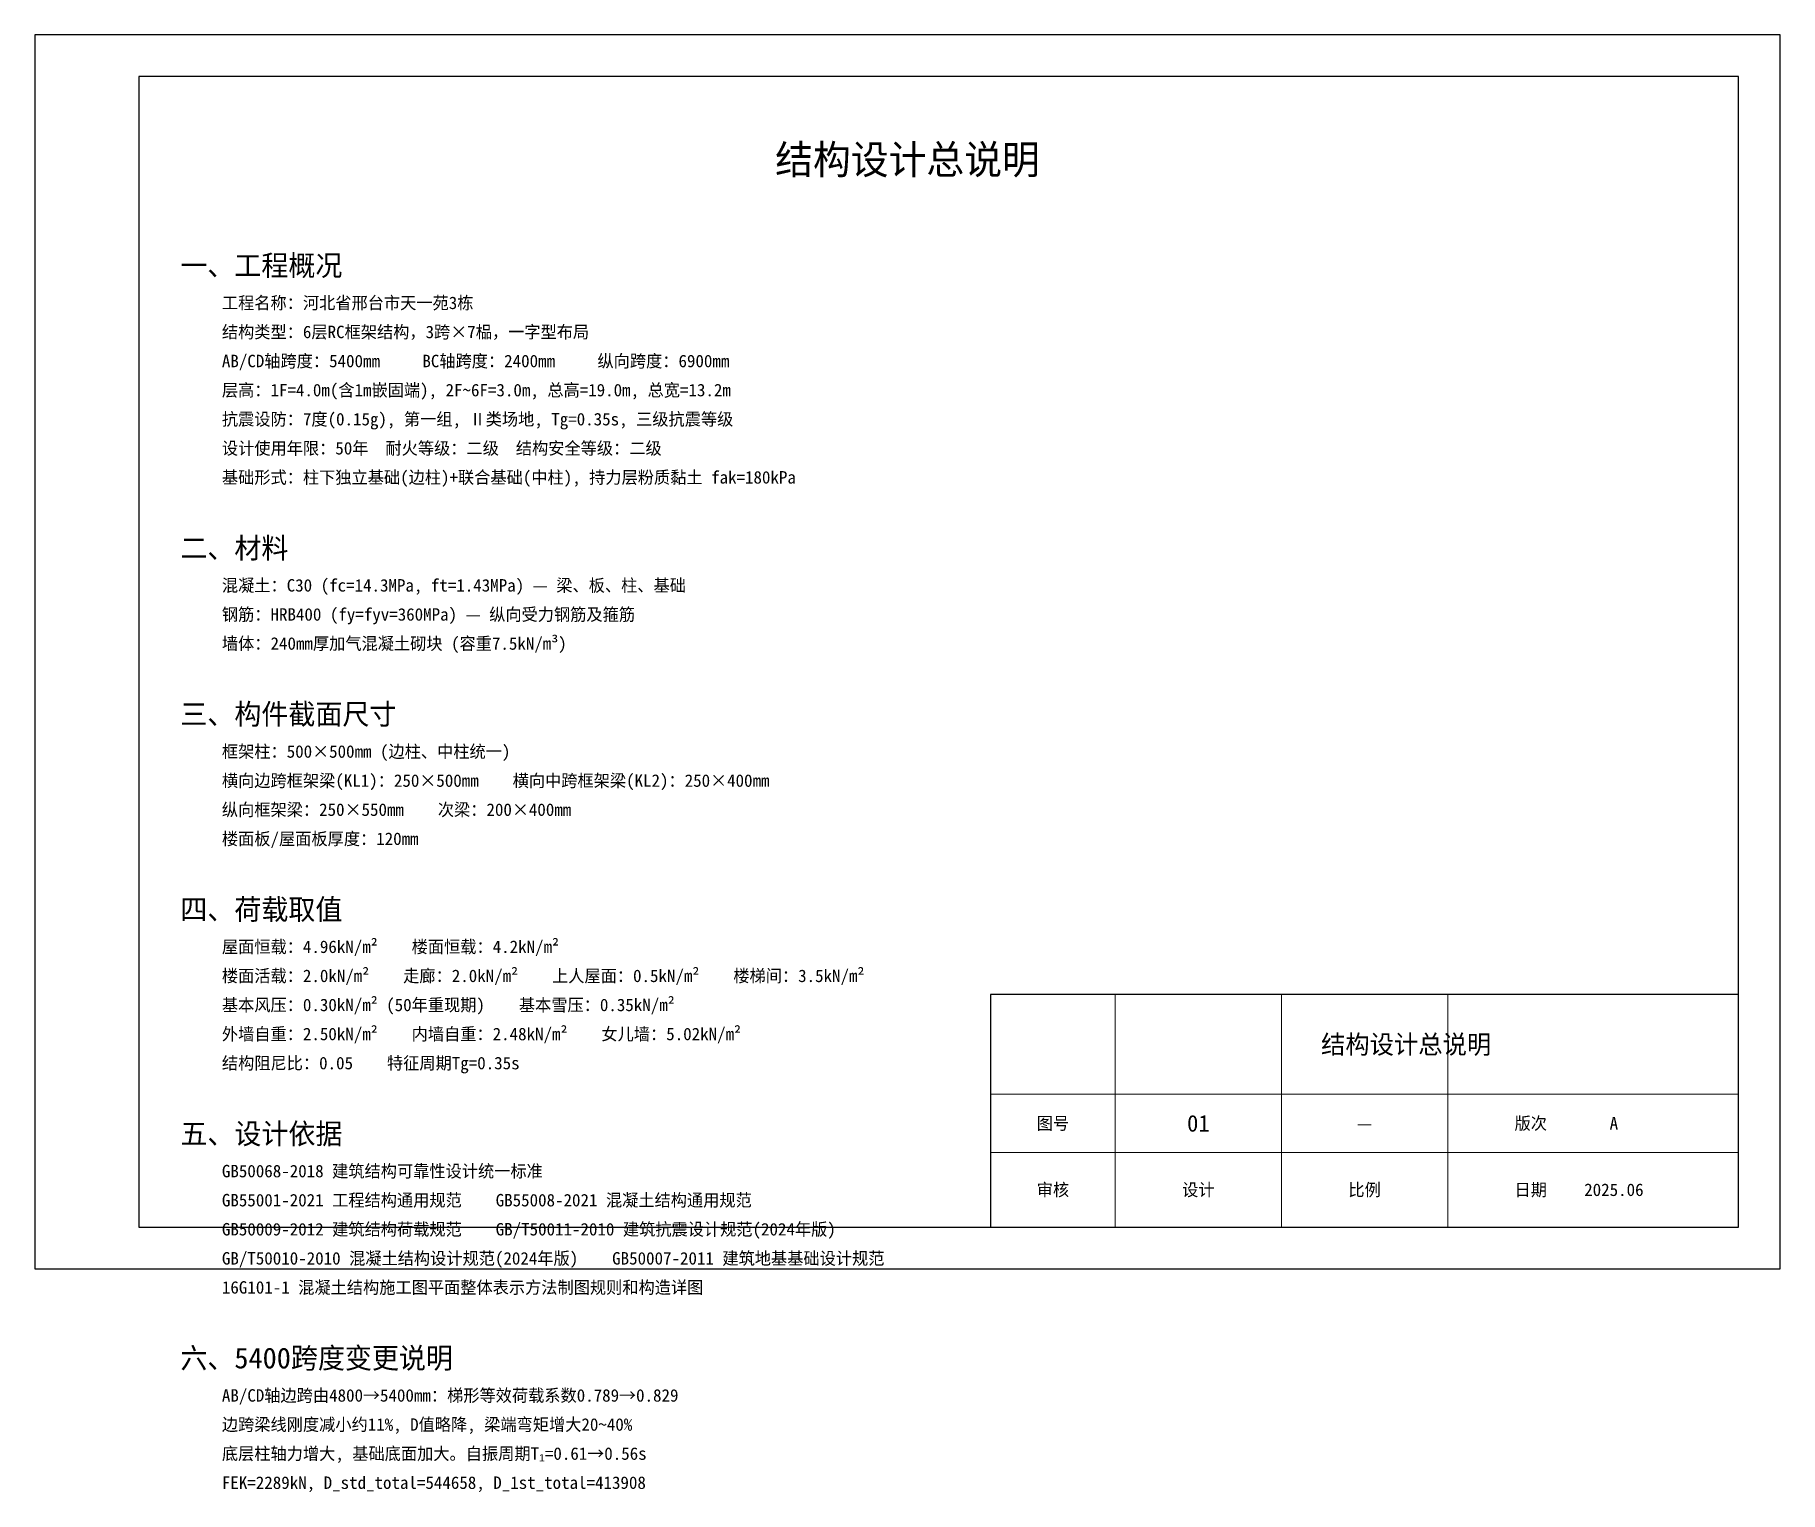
# Model space of a CAD drawing. Header units: metres. Extents: x 0 to 420, y -54 to 297.
import ezdxf
from ezdxf.enums import TextEntityAlignment as Align

# ---------------------------------------------------------------- set-up
doc = ezdxf.new("R2010")
doc.units = ezdxf.units.M
for name, color, linetype, lineweight in [('TEXT', 7, 'Continuous', 18), ('THIN', 8, 'Continuous', 5), ('TITLE', 7, 'Continuous', 25)]:
    doc.layers.add(name, color=color, linetype=linetype, lineweight=lineweight)

msp = doc.modelspace()

# ---------------------------------------------------------------- linework, layer by layer
at = {"layer": 'THIN'}
for p, q in [((260, 10), (260, 66)), ((300, 10), (300, 66)), ((340, 10), (340, 66)), ((230, 42), (410, 42)), ((230, 28), (410, 28))]:
    msp.add_line(p, q, dxfattribs=at)
at = {"layer": 'TITLE'}
for points in [[(0, 0), (420, 0), (420, 297), (0, 297), (0, 0)], [(25, 10), (410, 10), (410, 287), (25, 287), (25, 10)], [(230, 10), (410, 10), (410, 66), (230, 66), (230, 10)]]:
    msp.add_lwpolyline(points, dxfattribs=at)

# ---------------------------------------------------------------- texts
at = {"layer": 'TEXT'}
msp.add_text('结构设计总说明', height=7, dxfattribs=at).set_placement((210, 267), align=Align.MIDDLE_CENTER)
for s, height, p in [('一、工程概况', 5, (35, 239)), ('工程名称：河北省邢台市天一苑3栋', 3, (45, 231)), ('结构类型：6层RC框架结构，3跨×7榀，一字型布局', 3, (45, 224)), ('AB/CD轴跨度：5400mm     BC轴跨度：2400mm     纵向跨度：6900mm', 3, (45, 217)), ('层高：1F=4.0m(含1m嵌固端), 2F~6F=3.0m, 总高=19.0m, 总宽=13.2m', 3, (45, 210)), ('抗震设防：7度(0.15g), 第一组, Ⅱ类场地, Tg=0.35s, 三级抗震等级', 3, (45, 203)), ('设计使用年限：50年  耐火等级：二级  结构安全等级：二级', 3, (45, 196)), ('基础形式：柱下独立基础(边柱)+联合基础(中柱), 持力层粉质黏土 fak=180kPa', 3, (45, 189)), ('二、材料', 5, (35, 171)), ('混凝土：C30 (fc=14.3MPa, ft=1.43MPa) — 梁、板、柱、基础', 3, (45, 163)), ('钢筋：HRB400 (fy=fyv=360MPa) — 纵向受力钢筋及箍筋', 3, (45, 156)), ('墙体：240mm厚加气混凝土砌块 (容重7.5kN/m³)', 3, (45, 149)), ('三、构件截面尺寸', 5, (35, 131)), ('框架柱：500×500mm (边柱、中柱统一)', 3, (45, 123)), ('横向边跨框架梁(KL1)：250×500mm    横向中跨框架梁(KL2)：250×400mm', 3, (45, 116)), ('纵向框架梁：250×550mm    次梁：200×400mm', 3, (45, 109)), ('楼面板/屋面板厚度：120mm', 3, (45, 102)), ('四、荷载取值', 5, (35, 84)), ('屋面恒载：4.96kN/m²    楼面恒载：4.2kN/m²', 3, (45, 76)), ('楼面活载：2.0kN/m²    走廊：2.0kN/m²    上人屋面：0.5kN/m²    楼梯间：3.5kN/m²', 3, (45, 69)), ('基本风压：0.30kN/m² (50年重现期)    基本雪压：0.35kN/m²', 3, (45, 62)), ('外墙自重：2.50kN/m²    内墙自重：2.48kN/m²    女儿墙：5.02kN/m²', 3, (45, 55)), ('结构阻尼比：0.05    特征周期Tg=0.35s', 3, (45, 48)), ('五、设计依据', 5, (35, 30)), ('GB50068-2018 建筑结构可靠性设计统一标准', 3, (45, 22)), ('GB55001-2021 工程结构通用规范    GB55008-2021 混凝土结构通用规范', 3, (45, 15)), ('GB50009-2012 建筑结构荷载规范    GB/T50011-2010 建筑抗震设计规范(2024年版)', 3, (45, 8)), ('GB/T50010-2010 混凝土结构设计规范(2024年版)    GB50007-2011 建筑地基基础设计规范', 3, (45, 1)), ('16G101-1 混凝土结构施工图平面整体表示方法制图规则和构造详图', 3, (45, -6)), ('六、5400跨度变更说明', 5, (35, -24)), ('AB/CD轴边跨由4800→5400mm：梯形等效荷载系数0.789→0.829', 3, (45, -32)), ('边跨梁线刚度减小约11%, D值略降, 梁端弯矩增大20~40%', 3, (45, -39)), ('底层柱轴力增大, 基础底面加大。自振周期T₁=0.61→0.56s', 3, (45, -46)), ('FEK=2289kN, D_std_total=544658, D_1st_total=413908', 3, (45, -53))]:
    msp.add_text(s, height=height, dxfattribs=at).set_placement(p)
at = {"layer": 'TITLE'}
for s, height, p in [('结构设计总说明', 4.5, (330, 54)), ('图号', 3, (245, 35)), ('01', 4, (280, 35)), ('—', 3, (320, 35)), ('版次', 3, (360, 35)), ('A', 3, (380, 35)), ('审核', 3, (245, 19)), ('设计', 3, (280, 19)), ('比例', 3, (320, 19)), ('日期', 3, (360, 19)), ('2025.06', 3, (380, 19))]:
    msp.add_text(s, height=height, dxfattribs=at).set_placement(p, align=Align.MIDDLE_CENTER)

doc.saveas('drawing.dxf')
